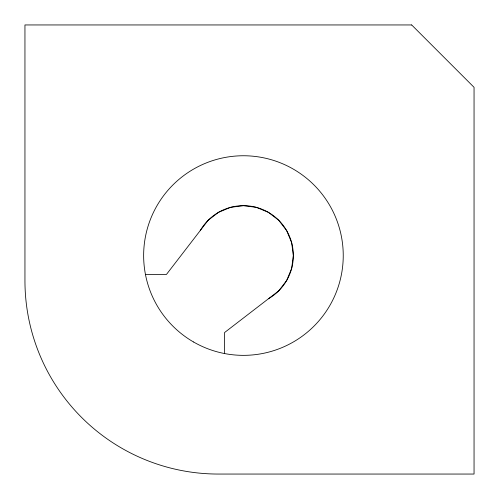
<?xml version="1.0" encoding="UTF-8"?>
<svg xmlns="http://www.w3.org/2000/svg" width="499" height="499" viewBox="0 0 499 499"><rect width="100%" height="100%" fill="white"/><g stroke="black" fill="none" stroke-linecap="round" stroke-linejoin="round"><path stroke-width="0.75" d="M145.839 274.45L166.441 274.45L208.164 220.271L218.493 212.337L230.532 207.353L243.443 205.657L256.361 207.353L268.393 212.337L278.729 220.271L286.663 230.607L291.647 242.639L293.343 255.557L291.647 268.468L286.663 280.507L278.729 290.836L224.55 332.559L224.55 353.161M200.23 230.607A49.9 49.9 0 0 1 278.729 220.271A49.9 49.9 0 0 1 268.393 298.77M411.675 24.95L24.95 24.95L24.95 280.688A193.363 193.363 0 0 0 218.312 474.05L474.05 474.05L474.05 87.325L411.675 24.95M193.543 341.983A99.8 99.8 0 0 0 343.243 255.557A99.8 99.8 0 0 0 193.543 169.124A99.8 99.8 0 0 0 193.543 341.983"/></g></svg>
